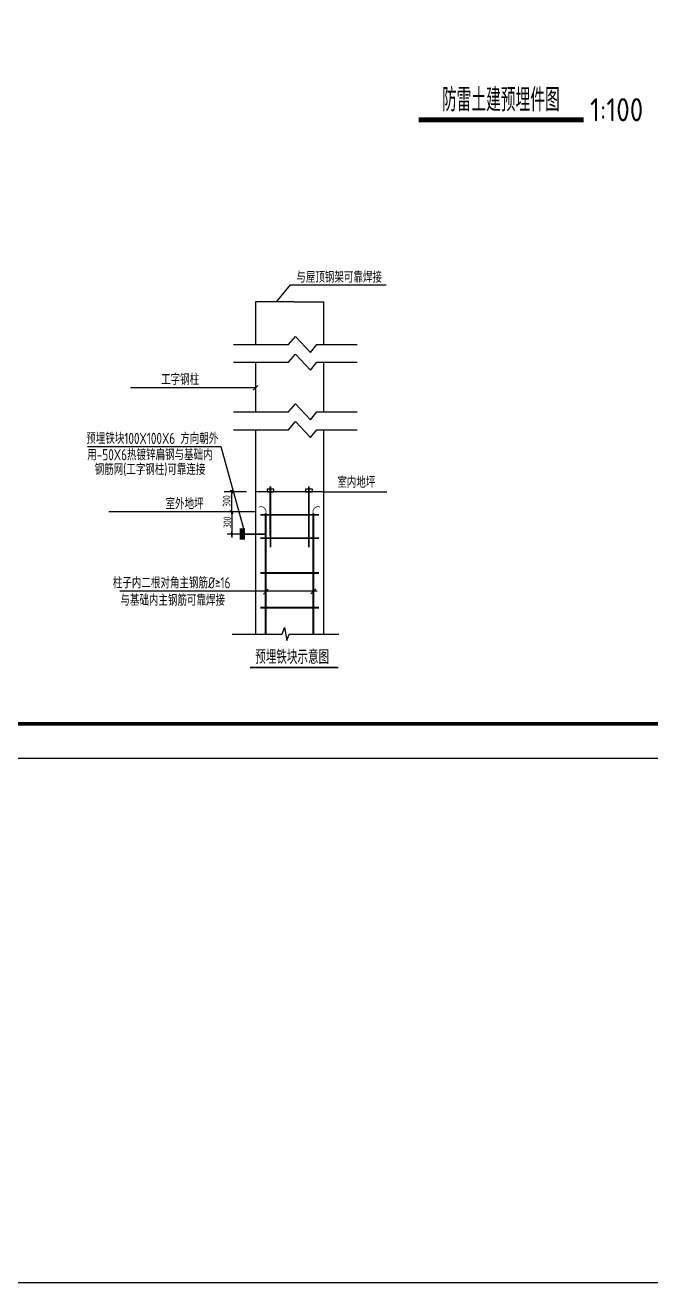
# Model space of a CAD drawing. Extents: x 1151645 to 1632247, y -116298 to 25377.
# Drawn here: x 1299160 to 1317420, y -116298 to -79629 of the extents above; entities that cross this region are included whole.
import ezdxf

# ---------------------------------------------------------------- set-up
doc = ezdxf.new("R2010")
doc.units = 0
doc.header["$LTSCALE"] = 1000
doc.header["$MEASUREMENT"] = 0
doc.linetypes.add('CENTER2', pattern=[1.125, 0.75, -0.125, 0.125, -0.125])
doc.layers.get('0').update_dxf_attribs({"linetype": 'CONTINUOUS'})
for name, color, linetype in [('DIM_SYMB', 3, 'CONTINUOUS'), ('PUB_TEXT', 7, 'CONTINUOUS'), ('PUB_TITLE', 4, 'CONTINUOUS'), ('TEL_SYMB', 3, 'CONTINUOUS'), ('WIRE-接地', 4, 'CONTINUOUS'), ('电气', 3, 'CONTINUOUS')]:
    doc.layers.add(name, color=color, linetype=linetype)
doc.styles.add('SCEI', font='sceie.shx', dxfattribs={"width": 0.75, "bigfont": 'sceic.shx'})
doc.styles.add('sceic', font='sceie.shx', dxfattribs={"width": 0.67, "bigfont": 'sceic.shx'})
doc.styles.add('sceie', font='sceie.shx', dxfattribs={"width": 0.7, "bigfont": 'sceic.shx'})
doc.styles.get("Standard").update_dxf_attribs({"font": 'GBENOR', "bigfont": 'GBCBIG'})

# ---------------------------------------------------------------- blocks, each defined once
blk = doc.blocks.new('_DIMX')
blk.add_line((-150, 0), (150, 0))
at = {"const_width": 50}
blk.add_lwpolyline([(-70, -70), (70, 70)], dxfattribs=at)
blk = doc.blocks.new('_ArchTick')
at = {"color": 0, "linetype": 'ByBlock', "const_width": 0.4}
blk.add_lwpolyline([(-0.5, -0.5), (0.5, 0.5)], dxfattribs=at)

msp = doc.modelspace()

# ---------------------------------------------------------------- linework, layer by layer
at = {"color": 1}
msp.add_lwpolyline([(1151644.8, 25376.6), (1632247.4, 25376.6), (1632247.4, -116298), (1151644.8, -116298)], close=True, dxfattribs=at)
at = {"linetype": 'Continuous', "const_width": 49}
msp.add_lwpolyline([(1305719.3, -98356.6), (1308301.1, -98356.6)], dxfattribs=at)
at = {"layer": 'DIM_SYMB', "const_width": 140}
msp.add_lwpolyline([(1310645, -82389.4), (1315455.8, -82389.4)], dxfattribs=at)
at = {"layer": 'PUB_TITLE', "color": 4}
msp.add_lwpolyline([(1252618.8, -100998.1), (1336718.8, -100998.1), (1336718.8, -41598.1), (1252618.8, -41598.1)], close=True, dxfattribs=at)
at = {"layer": 'PUB_TITLE', "color": 4, "const_width": 100}
msp.add_lwpolyline([(1255118.8, -99998.1), (1335718.8, -99998.1), (1335718.8, -42598.1), (1255118.8, -42598.1)], close=True, dxfattribs=at)
at = {"layer": 'TEL_SYMB', "color": 3}
msp.add_lwpolyline([(1305205.2, -97383.8), (1306660.6, -97383.8), (1306729.4, -97194.8), (1306796, -97572.8), (1306863.1, -97383.8), (1308318.4, -97383.8)], dxfattribs=at)
at = {"layer": 'WIRE-接地', "linetype": 'CENTER2', "const_width": 54}
msp.add_lwpolyline([(1305535.8, -94467.5), (1306201.6, -94467.5)], dxfattribs=at)
at = {"layer": '电气', "color": 4}
for p, q in [((1306494.9, -87694.2), (1306908.8, -87198)), ((1306908.8, -87198), (1309692.7, -87198)), ((1307008.6, -87694.2), (1305881.4, -87694.2)), ((1305881.4, -87694.2), (1305881.4, -88940.3)), ((1307008.6, -87694.2), (1307868.5, -87694.2)), ((1307868.5, -87694.2), (1307868.5, -88940.3)), ((1306844.5, -88940.3), (1307047.7, -88703.1)), ((1307047.7, -88703.1), (1307483.4, -89170.8)), ((1305245.4, -88940.3), (1306844.5, -88940.3)), ((1305881.4, -88743.4), (1305881.4, -88940.3)), ((1307483.4, -89170.8), (1307673.3, -88940.3)), ((1307673.3, -88940.3), (1308851.5, -88940.3)), ((1307868.5, -88743.4), (1307868.5, -88940.3)), ((1305245.4, -89457.6), (1306844.5, -89457.6)), ((1305881.4, -89457.6), (1305881.4, -90889.5)), ((1306844.5, -89457.6), (1307047.7, -89220.3)), ((1307047.7, -89220.3), (1307483.4, -89688.1)), ((1307483.4, -89688.1), (1307673.3, -89457.6)), ((1307673.3, -89457.6), (1308851.5, -89457.6)), ((1307868.5, -89457.6), (1307868.5, -90889.5)), ((1305245.4, -90906.2), (1306844.5, -90906.2)), ((1305881.4, -90709.2), (1305881.4, -90906.2)), ((1306844.5, -90906.2), (1307047.7, -90668.9)), ((1307047.7, -90668.9), (1307483.4, -91136.7)), ((1307483.4, -91136.7), (1307673.3, -90906.2)), ((1307673.3, -90906.2), (1308851.5, -90906.2)), ((1307868.5, -90709.2), (1307868.5, -90906.2)), ((1306844.5, -91423.4), (1307047.7, -91186.2)), ((1307047.7, -91186.2), (1307483.4, -91653.9)), ((1305245.4, -91423.4), (1306844.5, -91423.4)), ((1305881.4, -91423.4), (1305881.4, -92612.3)), ((1307483.4, -91653.9), (1307673.3, -91423.4)), ((1307673.3, -91423.4), (1308851.5, -91423.4)), ((1307868.5, -91423.4), (1307868.5, -92612.3)), ((1305881.4, -92377.7), (1305881.4, -93137.2)), ((1307868.5, -92377.7), (1307868.5, -97383.8)), ((1305881.4, -93137.2), (1305881.4, -97383.8)), ((1305623.3, -93233), (1304964.2, -93233)), ((1307873.8, -93231.5), (1309711.2, -93231.5)), ((1305881.4, -93822), (1301598.6, -93822))]:
    msp.add_line(p, q, dxfattribs=at)
at = {"layer": '电气', "color": 6}
for p, q in [((1305881.4, -90205.7), (1302236, -90205.7)), ((1305951, -90136.1), (1305811.8, -90275.3)), ((1307638.6, -96065.2), (1307499.4, -96204.4)), ((1307683.5, -96134.8), (1301922, -96134.8)), ((1306250.5, -96076.6), (1306111.4, -96215.8))]:
    msp.add_line(p, q, dxfattribs=at)
at = {"layer": '电气', "color": 2}
for p, q in [((1300977.1, -91911.6), (1304873.2, -91911.6)), ((1304873.2, -91911.6), (1305535.8, -94301.1))]:
    msp.add_line(p, q, dxfattribs=at)
at = {"layer": '电气'}
for p, q in [((1305189.2, -93443.8), (1305189.2, -93189.2)), ((1305189.2, -93822), (1305189.2, -93443.8)), ((1305881.4, -93822), (1305060.2, -93822)), ((1305189.2, -93822), (1305189.2, -94563.4)), ((1305881.4, -94467.5), (1305060.2, -94467.5)), ((1306175.9, -94901.4), (1306197.7, -94901.4))]:
    msp.add_line(p, q, dxfattribs=at)
at = {"layer": '电气', "color": 3}
msp.add_line((1307873.8, -93231.5), (1305886.7, -93231.5), dxfattribs=at)
at = {"layer": '电气', "color": 7}
msp.add_line((1305611.4, -93822), (1304952.3, -93822), dxfattribs=at)
at = {"layer": '电气', "color": 3, "const_width": 54}
for points in [[(1306314.1, -93076.9), (1306319.4, -94855.5)], [(1307440.9, -93076.9), (1307440.9, -94855.5)], [(1306180.9, -93859.3), (1306180.9, -97383.8)], [(1307569, -93861.4), (1307569, -97383.8)], [(1306023, -93904.3), (1307732.1, -93904.3)], [(1306023, -94584.1), (1307732.1, -94584.1)], [(1306023, -95599.5), (1307732.1, -95599.5)], [(1306023, -96614.9), (1307732.1, -96614.9)]]:
    msp.add_lwpolyline(points, dxfattribs=at)
at = {"layer": '电气', "color": 3}
for points in [[(1306219.1, -93231.5), (1306421.8, -93231.5), (1306421.8, -93158.6), (1306219.1, -93158.6)], [(1307345.9, -93231.5), (1307548.6, -93231.5), (1307548.6, -93158.6), (1307345.9, -93158.6)]]:
    msp.add_lwpolyline(points, close=True, dxfattribs=at)
at = {"layer": '电气', "color": 3, "const_width": 22.5}
for points in [[(1306180.9, -93869.3, 0.6702292), (1305986.3, -93680.6)], [(1307569, -93869.3, -0.6702292), (1307763.6, -93680.6)]]:
    msp.add_lwpolyline(points, format="xyb", dxfattribs=at)
at = {"layer": '电气', "const_width": 87.1}
for points in [[(1305468.5, -94633.9), (1305468.5, -94301.1)], [(1305535.8, -94633.9), (1305535.8, -94301.1)]]:
    msp.add_lwpolyline(points, dxfattribs=at)

# ---------------------------------------------------------------- block references
at = {"layer": '电气'}
for name, p, xscale, yscale, zscale, rotation in [('_ArchTick', (1305189.2, -93233), 89.99909999995725, 89.99909999995725, 89.99909999995725, 270), ('_DIMX', (1305189.2, -94467.5), 0.4354516454972327, 0.4354516454972327, 0.4354516454972327, 90)]:
    msp.add_blockref(name, p, dxfattribs=dict(at, xscale=xscale, yscale=yscale, zscale=zscale, rotation=rotation))
at = {"layer": '电气', "color": 4, "rotation": 90}
for name, xscale, yscale, zscale in [('_ArchTick', 89.99909999995725, 89.99909999995725, 89.99909999995725), ('_DIMX', 0.4354516454972327, 0.4354516454972327, 0.4354516454972327)]:
    msp.add_blockref(name, (1305189.2, -93822), dxfattribs=dict(at, xscale=xscale, yscale=yscale, zscale=zscale))

# ---------------------------------------------------------------- texts
at = {"linetype": 'Continuous', "style": 'SCEI', "width": 0.8}
msp.add_text('预埋铁块示意图', height=405.01, dxfattribs=at).set_placement((1305875.5, -98251.6))
at = {"layer": 'PUB_TEXT', "style": 'sceic', "width": 0.67}
msp.add_text(' 防雷土建预埋件图 ', height=675.18, dxfattribs=at).set_placement((1311079.1, -82145.1))
at = {"layer": 'PUB_TEXT'}
msp.add_text('1:100', height=675.18, dxfattribs=at).set_placement((1315646.8, -82432.6))
at = {"layer": '电气', "style": 'sceie', "width": 0.85}
for s, height, p in [('与屋顶钢架可靠焊接', 326.59, (1307074.5, -87139.6)), ('工字钢柱', 326.59, (1303129.2, -90120.9)), ('预埋铁块100X100X6 方向朝外', 326.589, (1300945.1, -91839.9)), ('用-50X6热镀锌扁钢与基础内', 326.589, (1300975.2, -92316.6)), ('钢筋网(工字钢柱)可靠连接', 326.589, (1301190.2, -92743.1)), ('室内地坪', 326.59, (1308270.5, -93119.1)), ('室外地坪', 326.59, (1303258, -93743.1)), ('柱子内二根对角主钢筋%%C≥16', 326.589, (1301720.2, -96050)), ('与基础内主钢筋可靠焊接', 326.589, (1301939.5, -96557.3))]:
    msp.add_text(s, height=height, dxfattribs=at).set_placement(p)
at = {"layer": '电气', "color": 7, "char_height": 217.73, "attachment_point": 5, "rotation": 90, "style": 'sceie'}
for insert in [(1305039.1, -93506.3), (1305058.6, -94124.6)]:
    msp.add_mtext('300', dxfattribs=dict(at, insert=insert))

doc.saveas('drawing.dxf')
